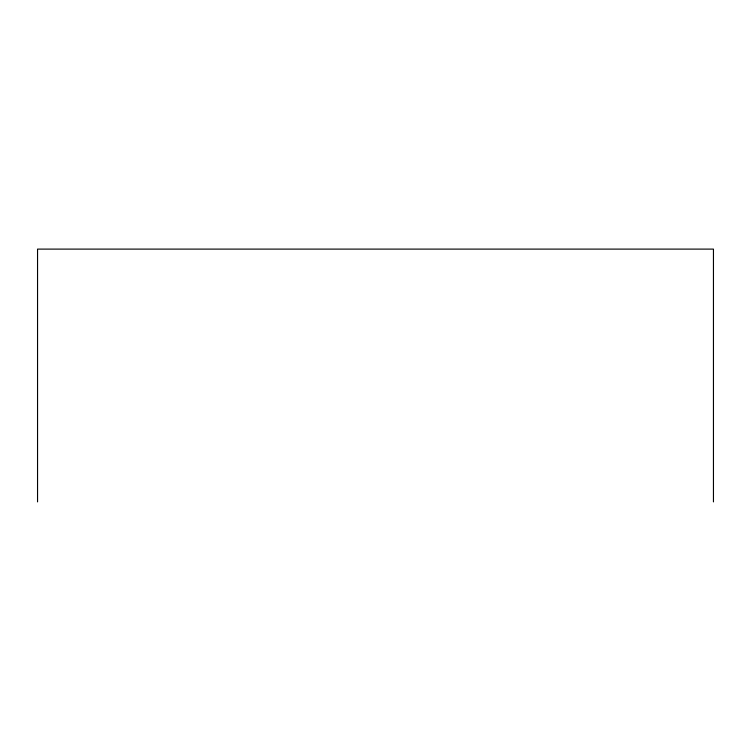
<?xml version="1.0" encoding="UTF-8"?>
<svg xmlns="http://www.w3.org/2000/svg" width="751" height="751" viewBox="0 0 751 751"><rect width="100%" height="100%" fill="white"/><g stroke="black" fill="none" stroke-linecap="round" stroke-linejoin="round"><path stroke-width="1.13" d="M713.45 501.893L713.45 249.107L37.55 249.107L37.55 501.893"/></g></svg>
